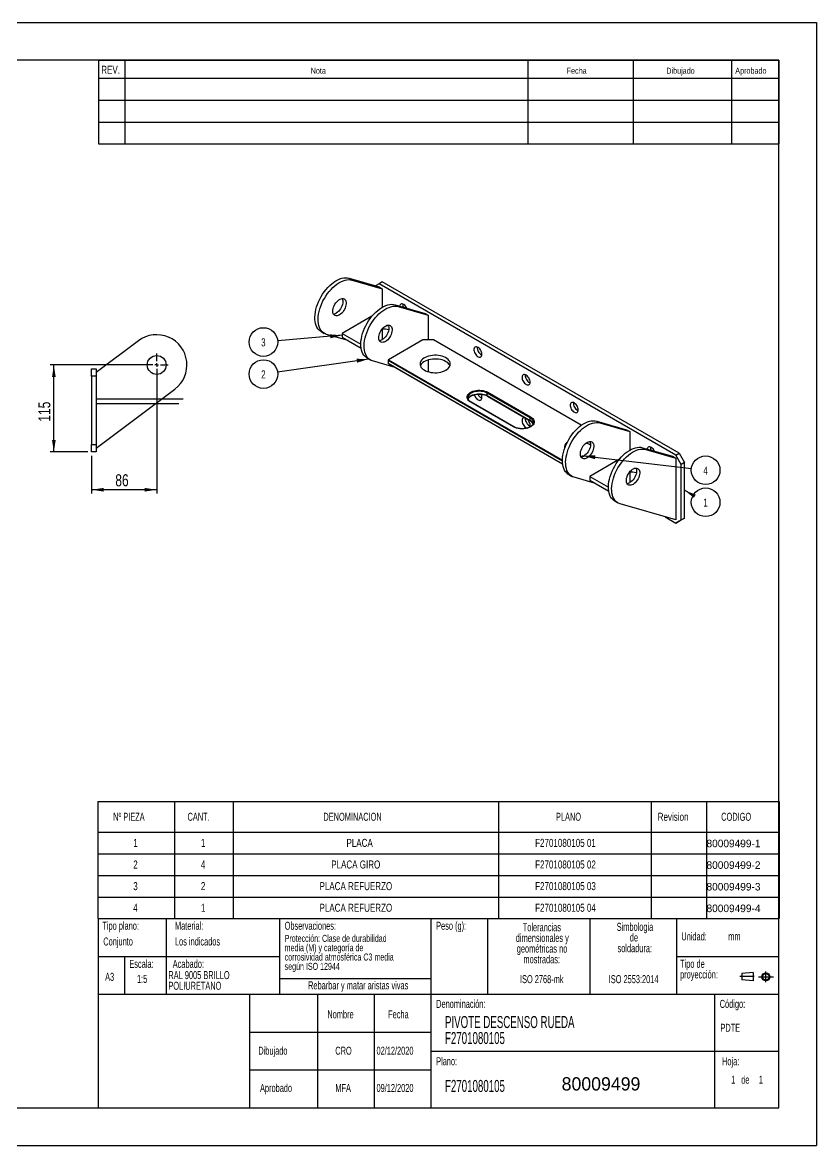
# Model space of a CAD drawing. Extents: x 0 to 420, y 0 to 297.
# Drawn here: x 210 to 420, y 0 to 297 of the extents above; entities that cross this region are included whole.
import ezdxf

# ---------------------------------------------------------------- set-up
doc = ezdxf.new("R2010")
doc.units = 0
doc.linetypes.add('SLD-CENTRADA-TRAZOS-LARGOS', pattern=[19.05, 15.24, -1.27, 1.27, -1.27])
doc.linetypes.add('SLD-CONTINUA', pattern=[0])
doc.layers.get('0').update_dxf_attribs({"linetype": 'CONTINUOUS'})
doc.layers.add('FORMATO', color=7, linetype='SLD-CONTINUA')
doc.layers.add('SLD-0', color=179, linetype='SLD-CONTINUA')
doc.styles.add('SLDTEXTSTYLE0', font='TXT', dxfattribs={"width": 0.605})
doc.styles.add('SLDTEXTSTYLE1', font='TXT', dxfattribs={"width": 0.75})
doc.dimstyles.new('SLDDIMSTYLE0', dxfattribs={"dimtxt": 0.18, "dimasz": 3.175, "dimexe": 0, "dimexo": 0.0625, "dimgap": 0, "dimtad": 0, "dimtih": 1, "dimtoh": 1, "dimdec": 0, "dimrnd": 1e-09, "dimzin": 0, "dimdsep": 46, "dimtxsty": 'Standard', "dimsah": 1, "dimcen": 0.09, "dimadec": 0, "dimazin": 0, "dimtfac": 3.175, "dimtdec": 0, "dimtofl": 0, "dimtmove": 0, "dimatfit": 3, "dimfxl": 1, "dimtolj": 1, "dimtzin": 0, "dimarcsym": 0})
doc.dimstyles.new('SLDDIMSTYLE2', dxfattribs={"dimtxt": 3.175, "dimasz": 3.175, "dimexe": 0, "dimexo": 0.0625, "dimgap": 0.79375, "dimtad": 1, "dimdec": 1, "dimlfac": 5, "dimrnd": 1e-09, "dimzin": 12, "dimdsep": 46, "dimtxsty": 'SLDTEXTSTYLE1', "dimsah": 1, "dimcen": 0.09, "dimadec": 0, "dimazin": 0, "dimtfac": 1, "dimtdec": 1, "dimtofl": 0, "dimtmove": 0, "dimatfit": 3, "dimfxl": 1, "dimtolj": 1, "dimtzin": 12, "dimarcsym": 0})

# ---------------------------------------------------------------- blocks, each defined once
blk = doc.blocks.new('BLOQUE3')
at = {"color": 7, "linetype": 'SLD-CENTRADA-TRAZOS-LARGOS'}
for p, q in [((400.52, 128.85), (400.52, 131.19)), ((397.92, 130.06), (394.8, 130.06)), ((398.88, 130.02), (402.16, 130.02))]:
    blk.add_line(p, q, dxfattribs=at)
at = {"color": 7, "linetype": 'SLD-CONTINUA'}
for p, q in [((397.68, 130.95), (395.23, 130.77)), ((395.23, 130.77), (395.23, 129.34)), ((397.68, 129.16), (395.23, 129.34)), ((397.68, 130.95), (397.68, 129.16))]:
    blk.add_line(p, q, dxfattribs=at)
for radius in [0.892, 0.713]:
    blk.add_circle((400.52, 130.02), radius, dxfattribs=at)
blk = doc.blocks.new('SW_NOTE_0')
at = {"layer": 'SLD-0', "color": 0, "attachment_point": 2, "style": 'SLDTEXTSTYLE0'}
for s, insert, char_height in [('dimensionales y', (7.54, -0.09), 2.1167), ('Tolerancias', (7.41, 2.73), 2.1167), ('geométricas no', (7.46, -2.92), 2.1167), ('mostradas:', (7.38, -5.74), 2.117)]:
    blk.add_mtext(s, dxfattribs=dict(at, insert=insert, char_height=char_height))
blk = doc.blocks.new('SW_NOTE_0_1')
at = {"layer": 'SLD-0', "color": 0, "attachment_point": 1, "style": 'SLDTEXTSTYLE0'}
for s, insert, char_height in [('Tipo de', (0, 2.73), 2.117), ('proyección:', (0, -0.09), 2.1167)]:
    blk.add_mtext(s, dxfattribs=dict(at, insert=insert, char_height=char_height))
blk = doc.blocks.new('SW_NOTE_0_2')
at = {"layer": 'SLD-0', "color": 0, "char_height": 2.117, "attachment_point": 2, "style": 'SLDTEXTSTYLE0'}
for s, insert in [('Simbologia', (7.11, 2.73)), ('de', (6.84, -0.09)), ('soldadura:', (7.06, -2.92))]:
    blk.add_mtext(s, dxfattribs=dict(at, insert=insert))
blk = doc.blocks.new('SW_NOTE_0_4')
at = {"layer": 'SLD-0', "color": 0, "char_height": 2.1167, "attachment_point": 1, "style": 'SLDTEXTSTYLE0'}
for s, insert in [('RAL 9005 BRILLO', (0, 2.73)), ('POLIURETANO', (0, -0.09))]:
    blk.add_mtext(s, dxfattribs=dict(at, insert=insert))
blk = doc.blocks.new('SW_NOTE_0_5')
at = {"layer": 'SLD-0', "color": 0, "char_height": 3.175, "attachment_point": 1, "style": 'SLDTEXTSTYLE0'}
for s, insert in [('PIVOTE DESCENSO RUEDA', (0, 4.09)), ('F2701080105', (0, -0.14))]:
    blk.add_mtext(s, dxfattribs=dict(at, insert=insert))
blk = doc.blocks.new('SW_NOTE_0_6')
at = {"layer": 'SLD-0', "color": 0, "char_height": 1.8521, "attachment_point": 1, "style": 'SLDTEXTSTYLE0'}
for s, insert in [('media (M) y categoría de', (0, -0.08)), ('Protección: Clase de durabilidad', (0, 2.39)), ('corrosividad atmosférica C3 media', (0, -2.55)), ('según ISO 12944', (0, -5.02))]:
    blk.add_mtext(s, dxfattribs=dict(at, insert=insert))
blk = doc.blocks.new('SW_TABLEANNOTATION_0')
at = {"layer": 'FORMATO', "color": 0}
for p, q in [((0, 0), (0, -8.07)), ((0, 0), (20.24, 0)), ((20.24, 0), (20.24, -8.07)), ((20.24, 0), (35.78, 0)), ((35.78, 0), (35.78, -8.07)), ((35.78, 0), (105.9, 0)), ((105.9, 0), (105.9, -8.07)), ((105.9, 0), (146.27, 0)), ((146.27, 0), (146.27, -8.07)), ((146.27, 0), (160.95, 0)), ((160.95, 0), (160.95, -8.07)), ((160.95, 0), (180.16, 0)), ((180.16, 0), (180.16, -8.07)), ((0, -8.07), (20.24, -8.07)), ((0, -8.07), (0, -13.79)), ((20.24, -8.07), (35.78, -8.07)), ((20.24, -8.07), (20.24, -13.79)), ((35.78, -8.07), (105.9, -8.07)), ((35.78, -8.07), (35.78, -13.79)), ((105.9, -8.07), (146.27, -8.07)), ((105.9, -8.07), (105.9, -13.79)), ((146.27, -8.07), (160.95, -8.07)), ((146.27, -8.07), (146.27, -13.79)), ((160.95, -8.07), (180.16, -8.07)), ((160.95, -8.07), (160.95, -13.79)), ((180.16, -8.07), (180.16, -13.79)), ((0, -13.79), (0, -19.52)), ((0, -13.79), (20.24, -13.79)), ((20.24, -13.79), (20.24, -19.52)), ((20.24, -13.79), (35.78, -13.79)), ((35.78, -13.79), (35.78, -19.52)), ((35.78, -13.79), (105.9, -13.79)), ((105.9, -13.79), (105.9, -19.52)), ((105.9, -13.79), (146.27, -13.79)), ((146.27, -13.79), (146.27, -19.52)), ((146.27, -13.79), (160.95, -13.79)), ((160.95, -13.79), (160.95, -19.52)), ((160.95, -13.79), (180.16, -13.79)), ((180.16, -13.79), (180.16, -19.52)), ((0, -19.52), (0, -25.24)), ((0, -19.52), (20.24, -19.52)), ((20.24, -19.52), (20.24, -25.24)), ((20.24, -19.52), (35.78, -19.52)), ((35.78, -19.52), (35.78, -25.24)), ((35.78, -19.52), (105.9, -19.52)), ((105.9, -19.52), (105.9, -25.24)), ((105.9, -19.52), (146.27, -19.52)), ((146.27, -19.52), (146.27, -25.24)), ((146.27, -19.52), (160.95, -19.52)), ((160.95, -19.52), (160.95, -25.24)), ((160.95, -19.52), (180.16, -19.52)), ((180.16, -19.52), (180.16, -25.24)), ((0, -25.24), (0, -30.96)), ((0, -25.24), (20.24, -25.24)), ((20.24, -25.24), (20.24, -30.96)), ((20.24, -25.24), (35.78, -25.24)), ((35.78, -25.24), (35.78, -30.96)), ((35.78, -25.24), (105.9, -25.24)), ((105.9, -25.24), (105.9, -30.96)), ((105.9, -25.24), (146.27, -25.24)), ((146.27, -25.24), (146.27, -30.96)), ((146.27, -25.24), (160.95, -25.24)), ((160.95, -25.24), (160.95, -30.96)), ((160.95, -25.24), (180.16, -25.24)), ((180.16, -25.24), (180.16, -30.96)), ((0, -30.96), (20.24, -30.96)), ((20.24, -30.96), (35.78, -30.96)), ((35.78, -30.96), (105.9, -30.96)), ((105.9, -30.96), (146.27, -30.96)), ((146.27, -30.96), (160.95, -30.96)), ((160.95, -30.96), (180.16, -30.96))]:
    blk.add_line(p, q, dxfattribs=at)
at = {"layer": 'FORMATO', "color": 0, "attachment_point": 1}
for s, insert, char_height, style in [('Nº PIEZA', (4.04, -2.96), 2.117, 'SLDTEXTSTYLE0'), ('CANT.', (23.7, -2.96), 2.117, 'SLDTEXTSTYLE0'), ('DENOMINACION', (59.63, -2.96), 2.1167, 'SLDTEXTSTYLE0'), ('PLANO', (121.14, -2.96), 2.117, 'SLDTEXTSTYLE0'), ('Revision', (148.04, -2.96), 2.117, 'SLDTEXTSTYLE1'), ('CODIGO', (164.83, -2.96), 2.117, 'SLDTEXTSTYLE0'), ('1', (9.34, -9.86), 2.12, 'SLDTEXTSTYLE1'), ('1', (27.23, -9.86), 2.12, 'SLDTEXTSTYLE1'), ('PLACA', (65.73, -9.86), 2.117, 'SLDTEXTSTYLE1'), ('F2701080105 01', (115.62, -9.86), 2.1167, 'SLDTEXTSTYLE1'), ('-', (169.7, -9.86), 2.12, 'SLDTEXTSTYLE1'), ('2', (9.34, -15.58), 2.12, 'SLDTEXTSTYLE1'), ('4', (27.23, -15.58), 2.12, 'SLDTEXTSTYLE1'), ('PLACA GIRO', (61.7, -15.58), 2.117, 'SLDTEXTSTYLE1'), ('F2701080105 02', (115.62, -15.58), 2.1167, 'SLDTEXTSTYLE1'), ('-', (169.7, -15.58), 2.12, 'SLDTEXTSTYLE1'), ('3', (9.34, -21.3), 2.12, 'SLDTEXTSTYLE1'), ('2', (27.23, -21.3), 2.12, 'SLDTEXTSTYLE1'), ('PLACA REFUERZO', (58.6, -21.3), 2.1167, 'SLDTEXTSTYLE1'), ('F2701080105 03', (115.62, -21.3), 2.1167, 'SLDTEXTSTYLE1'), ('-', (169.7, -21.3), 2.12, 'SLDTEXTSTYLE1'), ('4', (9.34, -27.02), 2.12, 'SLDTEXTSTYLE1'), ('1', (27.23, -27.02), 2.12, 'SLDTEXTSTYLE1'), ('PLACA REFUERZO', (58.6, -27.02), 2.1167, 'SLDTEXTSTYLE1'), ('F2701080105 04', (115.62, -27.02), 2.1167, 'SLDTEXTSTYLE1'), ('-', (169.7, -27.02), 2.12, 'SLDTEXTSTYLE1')]:
    blk.add_mtext(s, dxfattribs=dict(at, insert=insert, char_height=char_height, style=style))
blk = doc.blocks.new('_D_8')
at = {"layer": 'FORMATO', "color": 7, "transparency": 16777216}
for p, q in [((245.5, 205.43), (245.5, 172.43)), ((228.3, 182.43), (228.3, 172.43)), ((245.5, 173.43), (228.3, 173.43))]:
    blk.add_line(p, q, dxfattribs=at)
for points in [[(228.3, 173.43), (231.47, 172.94), (231.47, 173.91)], [(245.5, 173.43), (242.32, 173.91), (242.32, 172.94)]]:
    blk.add_solid(points, dxfattribs=at)
at = {"layer": 'FORMATO', "color": 7, "transparency": 16777216, "insert": (234.55, 177.52), "char_height": 3.175, "attachment_point": 1, "style": 'SLDTEXTSTYLE1'}
blk.add_mtext('86', dxfattribs=at)
blk = doc.blocks.new('_D_9')
at = {"layer": 'FORMATO', "color": 7, "transparency": 16777216}
for p, q in [((244.5, 206.43), (217.3, 206.43)), ((218.3, 183.43), (218.3, 206.43)), ((227.3, 183.43), (217.3, 183.43))]:
    blk.add_line(p, q, dxfattribs=at)
for points in [[(218.3, 206.43), (217.81, 203.25), (218.79, 203.25)], [(218.3, 183.43), (218.79, 186.6), (217.81, 186.6)]]:
    blk.add_solid(points, dxfattribs=at)
at = {"layer": 'FORMATO', "color": 7, "transparency": 16777216, "insert": (214.2, 191.41), "char_height": 3.175, "attachment_point": 1, "rotation": 90, "style": 'SLDTEXTSTYLE1'}
blk.add_mtext('115', dxfattribs=at)
blk = doc.blocks.new('SW_CENTERMARKSYMBOL_0')
at = {"layer": 'FORMATO', "color": 0}
for p, q in [((0, 1), (0, 3)), ((-1, 0), (-3, 0)), ((0, 0), (-0.5, 0)), ((0, 0), (0, 0.5)), ((0, 0), (0, -0.5)), ((0, 0), (0.5, 0)), ((1, 0), (3, 0)), ((0, -1), (0, -3))]:
    blk.add_line(p, q, dxfattribs=at)
blk = doc.blocks.new('SW_NOTE_0_7')
at = {"layer": 'FORMATO', "color": 0}
blk.add_circle((3.76, -0.44), 3.79, dxfattribs=at)
at = {"layer": 'FORMATO', "color": 0, "insert": (3.74, 0.54), "char_height": 2.12, "attachment_point": 2, "style": 'SLDTEXTSTYLE1'}
blk.add_mtext('4', dxfattribs=at)
blk = doc.blocks.new('SW_NOTE_0_8')
at = {"layer": 'FORMATO', "color": 0}
blk.add_circle((3.3, -1.86), 3.79, dxfattribs=at)
at = {"layer": 'FORMATO', "color": 0, "insert": (3.28, -0.88), "char_height": 2.12, "attachment_point": 2, "style": 'SLDTEXTSTYLE1'}
blk.add_mtext('1', dxfattribs=at)
blk = doc.blocks.new('SW_NOTE_0_9')
at = {"layer": 'FORMATO', "color": 0}
blk.add_circle((-3.75, -0.54), 3.79, dxfattribs=at)
at = {"layer": 'FORMATO', "color": 0, "insert": (-3.77, 0.44), "char_height": 2.12, "attachment_point": 2, "style": 'SLDTEXTSTYLE1'}
blk.add_mtext('2', dxfattribs=at)
blk = doc.blocks.new('SW_NOTE_0_10')
at = {"layer": 'FORMATO', "color": 0}
blk.add_circle((-3.78, -0.32), 3.79, dxfattribs=at)
at = {"layer": 'FORMATO', "color": 0, "insert": (-3.8, 0.66), "char_height": 2.12, "attachment_point": 2, "style": 'SLDTEXTSTYLE1'}
blk.add_mtext('3', dxfattribs=at)

msp = doc.modelspace()

# ---------------------------------------------------------------- linework, layer by layer
at = {"color": 7, "linetype": 'SLD-CONTINUA'}
for p, q in [((0, 297), (420, 297)), ((420, 297), (420, 0)), ((410, 287), (20, 287)), ((410, 10), (410, 287)), ((296.377, 229.372), (297.225, 228.882)), ((296.377, 229.372), (304.296, 227.085)), ((297.225, 228.882), (305.145, 226.595)), ((304.296, 227.902), (303.354, 227.357)), ((305.145, 228.392), (304.296, 227.902)), ((382.785, 182.591), (304.296, 227.902)), ((304.296, 227.085), (305.145, 226.595)), ((383.634, 183.081), (305.145, 228.392)), ((305.145, 226.595), (305.145, 221.698)), ((308.539, 222.351), (309.387, 221.861)), ((308.539, 222.351), (316.458, 220.064)), ((309.387, 221.861), (317.307, 219.574)), ((316.458, 220.064), (317.307, 219.574)), ((302.403, 219.297), (294.538, 214.757)), ((317.307, 219.574), (317.307, 213.042)), ((288.983, 215.259), (289.831, 214.769)), ((296.095, 212.878), (290.437, 214.512)), ((294.538, 214.757), (299.488, 211.899)), ((294.538, 214.757), (294.538, 213.777)), ((305.145, 215.873), (305.145, 213.125)), ((240.697, 212.825), (229.497, 204.425)), ((294.538, 213.777), (299.564, 210.875)), ((315.893, 213.042), (306.842, 207.817)), ((318.721, 213.042), (315.893, 213.042)), ((357.791, 190.487), (318.721, 213.042)), ((301.145, 208.238), (301.994, 207.748)), ((228.297, 205.425), (229.497, 205.425)), ((228.297, 203.425), (228.297, 205.425)), ((229.497, 205.425), (229.497, 203.425)), ((308.589, 205.761), (302.599, 207.491)), ((306.7, 207.572), (306.7, 206.919)), ((306.742, 206.827), (352.865, 180.201)), ((317.307, 207.745), (317.307, 204.623)), ((229.497, 203.425), (228.297, 203.425)), ((228.297, 203.425), (228.297, 185.425)), ((229.497, 203.425), (229.497, 185.425)), ((229.497, 184.425), (250.297, 200.025)), ((333.075, 199.204), (344.389, 192.673)), ((327.813, 197.76), (327.813, 197.734)), ((339.864, 190.06), (328.55, 196.591)), ((339.964, 190.07), (328.65, 196.601)), ((344.248, 192.428), (332.934, 198.959)), ((332.934, 198.306), (332.934, 198.959)), ((332.934, 198.306), (344.248, 191.775)), ((332.975, 198.214), (344.289, 191.683)), ((344.248, 191.775), (344.248, 192.428)), ((345.126, 191.177), (345.126, 191.203)), ((361.855, 191.573), (362.703, 191.083)), ((361.855, 191.573), (369.774, 189.286)), ((362.703, 191.083), (370.623, 188.796)), ((369.774, 189.286), (370.623, 188.796)), ((370.623, 188.796), (370.623, 183.899)), ((228.297, 185.425), (229.497, 185.425)), ((228.297, 183.425), (228.297, 185.425)), ((229.497, 185.425), (229.497, 183.425)), ((374.017, 184.551), (374.865, 184.062)), ((374.017, 184.551), (381.936, 182.264)), ((229.497, 183.425), (228.297, 183.425)), ((367.881, 181.497), (360.016, 176.957)), ((374.865, 184.062), (382.785, 181.775)), ((381.936, 182.264), (382.785, 181.775)), ((382.785, 182.591), (383.634, 183.081)), ((384.199, 180.142), (382.785, 182.591)), ((382.785, 181.775), (382.785, 165.444)), ((383.634, 183.081), (385.048, 180.631)), ((385.048, 180.631), (384.199, 180.142)), ((384.199, 165.444), (384.199, 180.142)), ((385.048, 165.934), (385.048, 180.631)), ((354.461, 177.459), (355.309, 176.969)), ((361.573, 175.078), (355.915, 176.712)), ((360.016, 176.957), (364.966, 174.099)), ((360.016, 176.957), (360.016, 175.977)), ((360.016, 175.977), (365.042, 173.076)), ((370.623, 178.073), (370.623, 175.325)), ((366.623, 170.438), (367.472, 169.948)), ((382.785, 165.444), (368.077, 169.691)), ((379.955, 166.261), (382.785, 164.627)), ((382.785, 164.627), (384.199, 165.444)), ((383.634, 165.117), (382.785, 164.627)), ((385.048, 165.934), (383.634, 165.117)), ((384.199, 165.444), (385.048, 165.934)), ((230, 60), (410, 60)), ((230, 60), (230, 10)), ((20, 10), (410, 10)), ((7.531, 0), (420, 0))]:
    msp.add_line(p, q, dxfattribs=at)
at = {"color": 8, "linetype": 'SLD-CONTINUA'}
for p, q in [((352.806, 180.956), (306.7, 207.572)), ((306.7, 206.919), (352.855, 180.274)), ((306.842, 207.817), (352.805, 181.283))]:
    msp.add_line(p, q, dxfattribs=at)
for p, q in [((229.497, 197.425), (252.501, 197.425)), ((229.497, 196.225), (251.387, 196.225))]:
    msp.add_line(p, q)
at = {"color": 7, "linetype": 'SLD-CONTINUA', "flags": 128}
for points in [[(288.983, 215.259), (288.793, 215.379), (288.451, 215.661), (288.15, 216.002), (287.892, 216.399), (287.68, 216.849), (287.517, 217.347), (287.403, 217.889), (287.34, 218.469), (287.327, 219.084), (287.366, 219.726), (287.456, 220.391), (287.596, 221.072), (287.784, 221.763), (288.02, 222.458), (288.301, 223.151), (288.624, 223.834), (288.986, 224.503), (289.385, 225.151), (289.816, 225.772), (290.276, 226.361), (290.76, 226.911), (291.265, 227.419), (291.785, 227.88), (292.316, 228.289), (292.853, 228.643), (293.391, 228.938), (293.926, 229.172), (294.451, 229.343), (294.964, 229.449), (295.459, 229.49), (295.931, 229.464), (296.377, 229.372)], [(290.437, 214.512), (290.022, 214.669), (289.642, 214.889), (289.299, 215.171), (288.998, 215.512), (288.74, 215.91), (288.529, 216.359), (288.366, 216.857), (288.252, 217.399), (288.188, 217.98), (288.176, 218.594), (288.215, 219.236), (288.305, 219.901), (288.444, 220.582), (288.633, 221.273), (288.869, 221.968), (289.149, 222.661), (289.472, 223.345), (289.835, 224.013), (290.233, 224.661), (290.665, 225.282), (291.124, 225.871), (291.609, 226.422), (292.113, 226.93), (292.634, 227.39), (293.164, 227.799), (293.701, 228.153), (294.24, 228.448), (294.774, 228.683), (295.3, 228.853), (295.813, 228.96), (296.307, 229), (296.78, 228.974), (297.225, 228.882)], [(293.831, 219.656), (293.532, 219.513), (293.242, 219.432), (292.969, 219.417), (292.72, 219.468), (292.504, 219.582), (292.326, 219.758), (292.191, 219.989), (292.103, 220.27), (292.065, 220.591), (292.078, 220.944), (292.141, 221.319), (292.253, 221.705), (292.41, 222.091), (292.608, 222.465), (292.841, 222.817), (293.103, 223.137), (293.386, 223.416), (293.681, 223.645), (293.981, 223.818), (294.276, 223.93), (294.559, 223.978), (294.821, 223.96), (295.054, 223.877), (295.252, 223.732), (295.409, 223.527), (295.521, 223.271), (295.584, 222.969), (295.597, 222.63), (295.559, 222.265), (295.471, 221.883), (295.336, 221.496), (295.158, 221.115), (294.942, 220.75), (294.693, 220.413), (294.42, 220.112), (294.13, 219.858), (293.831, 219.656)], [(294.582, 223.979), (294.673, 223.761), (294.736, 223.459), (294.749, 223.12), (294.711, 222.755), (294.623, 222.373), (294.488, 221.986), (294.309, 221.604), (294.093, 221.24), (293.845, 220.903), (293.571, 220.602), (293.281, 220.348), (292.982, 220.146)], [(301.145, 208.238), (300.955, 208.358), (300.613, 208.64), (300.312, 208.981), (300.054, 209.378), (299.843, 209.828), (299.679, 210.326), (299.565, 210.868), (299.502, 211.448), (299.49, 212.063), (299.528, 212.705), (299.618, 213.37), (299.758, 214.051), (299.947, 214.742), (300.182, 215.437), (300.463, 216.129), (300.786, 216.813), (301.148, 217.482), (301.547, 218.13), (301.978, 218.751), (302.438, 219.34), (302.923, 219.89), (303.427, 220.398), (303.947, 220.859), (304.478, 221.268), (305.015, 221.622), (305.553, 221.917), (306.088, 222.151), (306.614, 222.322), (307.126, 222.428), (307.621, 222.469), (308.093, 222.443), (308.539, 222.351)], [(302.599, 207.491), (302.184, 207.648), (301.804, 207.868), (301.462, 208.15), (301.16, 208.491), (300.903, 208.888), (300.691, 209.338), (300.528, 209.836), (300.414, 210.378), (300.35, 210.958), (300.338, 211.573), (300.377, 212.215), (300.467, 212.88), (300.607, 213.561), (300.795, 214.252), (301.031, 214.947), (301.311, 215.64), (301.634, 216.323), (301.997, 216.992), (302.396, 217.64), (302.827, 218.261), (303.287, 218.85), (303.771, 219.401), (304.276, 219.909), (304.796, 220.369), (305.327, 220.778), (305.864, 221.132), (306.402, 221.427), (306.936, 221.661), (307.462, 221.832), (307.975, 221.938), (308.47, 221.979), (308.942, 221.953), (309.387, 221.861)], [(311.65, 221.453), (311.646, 221.461), (311.488, 221.744), (311.298, 222.002), (311.085, 222.223), (310.859, 222.397), (310.63, 222.514), (310.409, 222.571), (310.206, 222.564), (310.032, 222.494), (309.893, 222.363), (309.796, 222.178), (309.754, 222)], [(305.993, 212.635), (305.694, 212.492), (305.404, 212.411), (305.131, 212.396), (304.883, 212.447), (304.666, 212.561), (304.488, 212.737), (304.353, 212.968), (304.265, 213.248), (304.227, 213.57), (304.24, 213.923), (304.303, 214.298), (304.415, 214.684), (304.572, 215.069), (304.77, 215.444), (305.003, 215.796), (305.265, 216.116), (305.548, 216.394), (305.843, 216.624), (306.143, 216.797), (306.439, 216.909), (306.721, 216.957), (306.983, 216.939), (307.216, 216.856), (307.415, 216.71), (307.572, 216.506), (307.684, 216.25), (307.747, 215.948), (307.759, 215.609), (307.721, 215.244), (307.634, 214.862), (307.499, 214.475), (307.32, 214.094), (307.104, 213.729), (306.855, 213.392), (306.582, 213.091), (306.292, 212.837), (305.993, 212.635)], [(306.745, 216.958), (306.835, 216.739), (306.898, 216.437), (306.911, 216.099), (306.873, 215.733), (306.785, 215.352), (306.65, 214.965), (306.472, 214.583), (306.255, 214.219), (306.007, 213.882), (305.734, 213.581), (305.443, 213.326), (305.145, 213.125)], [(306.838, 216.728), (306.36, 216.807), (306.205, 216.825)], [(331.52, 209.246), (331.495, 209.524), (331.422, 209.817), (331.304, 210.112), (331.146, 210.396), (330.956, 210.654), (330.743, 210.875), (330.517, 211.049), (330.288, 211.166), (330.067, 211.223), (329.864, 211.216), (329.689, 211.146), (329.55, 211.015), (329.454, 210.83), (329.405, 210.6), (329.405, 210.335), (329.454, 210.048), (329.55, 209.752), (329.689, 209.461), (329.864, 209.189), (330.067, 208.948), (330.288, 208.749), (330.517, 208.603), (330.743, 208.515), (330.956, 208.49), (331.146, 208.529), (331.304, 208.63), (331.422, 208.789), (331.495, 208.997), (331.52, 209.246)], [(330.265, 211.175), (330.253, 211.09), (330.253, 210.825), (330.303, 210.538), (330.399, 210.242), (330.538, 209.951), (330.712, 209.678), (330.915, 209.437), (331.136, 209.239), (331.365, 209.092), (331.502, 209.032)], [(321.974, 205.041), (322.326, 205.273), (322.621, 205.531), (322.854, 205.808), (323.02, 206.101), (323.118, 206.405), (323.145, 206.713), (323.1, 207.02), (322.985, 207.321), (322.801, 207.611), (322.552, 207.884), (322.243, 208.135), (321.878, 208.361), (321.464, 208.556), (321.009, 208.717), (320.52, 208.843), (320.008, 208.929), (319.479, 208.975), (318.945, 208.98), (318.414, 208.944), (317.897, 208.868), (317.401, 208.752), (316.937, 208.599), (316.512, 208.412), (316.134, 208.194), (315.81, 207.949), (315.546, 207.681), (315.345, 207.395), (315.213, 207.096), (315.15, 206.79), (315.159, 206.481), (315.239, 206.176), (315.389, 205.88), (315.606, 205.598), (315.886, 205.336), (316.224, 205.097), (316.614, 204.886), (317.05, 204.707), (317.523, 204.564), (318.024, 204.458), (318.546, 204.391), (319.079, 204.365), (319.612, 204.381), (320.138, 204.437), (320.645, 204.533), (321.126, 204.668), (321.572, 204.838), (321.974, 205.041)], [(323.054, 206.184), (322.985, 206.341), (322.801, 206.631), (322.552, 206.904), (322.243, 207.155), (321.878, 207.381), (321.464, 207.576), (321.009, 207.738), (320.52, 207.863), (320.008, 207.949), (319.479, 207.995), (318.945, 208.001), (318.414, 207.965), (317.897, 207.888), (317.401, 207.772), (316.937, 207.62), (316.512, 207.432), (316.134, 207.214), (315.81, 206.969), (315.546, 206.701), (315.345, 206.415), (315.236, 206.184)], [(344.248, 201.899), (344.223, 202.176), (344.15, 202.47), (344.031, 202.765), (343.874, 203.048), (343.684, 203.306), (343.471, 203.527), (343.244, 203.701), (343.015, 203.819), (342.794, 203.875), (342.592, 203.868), (342.417, 203.798), (342.278, 203.667), (342.182, 203.482), (342.133, 203.252), (342.133, 202.987), (342.182, 202.7), (342.278, 202.404), (342.417, 202.113), (342.592, 201.841), (342.794, 201.6), (343.015, 201.401), (343.244, 201.255), (343.471, 201.167), (343.684, 201.142), (343.874, 201.181), (344.031, 201.282), (344.15, 201.441), (344.223, 201.65), (344.248, 201.899)], [(342.993, 203.827), (342.981, 203.742), (342.981, 203.477), (343.03, 203.19), (343.127, 202.894), (343.266, 202.603), (343.44, 202.331), (343.643, 202.09), (343.864, 201.891), (344.093, 201.745), (344.23, 201.685)], [(328.55, 196.591), (328.238, 196.801), (327.984, 197.035), (327.792, 197.288), (327.668, 197.554), (327.615, 197.829), (327.633, 198.105), (327.722, 198.376), (327.88, 198.636), (328.103, 198.881), (328.387, 199.103), (328.725, 199.298), (329.11, 199.462), (329.533, 199.591), (329.984, 199.682), (330.454, 199.733), (330.932, 199.744), (331.408, 199.713), (331.87, 199.641), (332.308, 199.531), (332.713, 199.384), (333.075, 199.204)], [(329.471, 198.554), (329.55, 198.32), (329.689, 198.029), (329.864, 197.757), (330.067, 197.516), (330.288, 197.318), (330.517, 197.171), (330.743, 197.083), (330.956, 197.058), (331.146, 197.097), (331.304, 197.198), (331.422, 197.357), (331.495, 197.566), (331.52, 197.815)], [(356.976, 194.551), (356.951, 194.829), (356.878, 195.122), (356.759, 195.417), (356.602, 195.7), (356.412, 195.959), (356.199, 196.18), (355.972, 196.353), (355.743, 196.471), (355.522, 196.528), (355.32, 196.521), (355.145, 196.45), (355.006, 196.319), (354.91, 196.135), (354.861, 195.904), (354.861, 195.64), (354.91, 195.353), (355.006, 195.057), (355.145, 194.766), (355.32, 194.493), (355.522, 194.252), (355.743, 194.054), (355.972, 193.907), (356.199, 193.819), (356.412, 193.794), (356.602, 193.833), (356.759, 193.935), (356.878, 194.093), (356.951, 194.302), (356.976, 194.551)], [(355.721, 196.48), (355.709, 196.394), (355.709, 196.129), (355.758, 195.842), (355.855, 195.546), (355.993, 195.255), (356.168, 194.983), (356.371, 194.742), (356.592, 194.544), (356.821, 194.397), (356.958, 194.337)], [(344.389, 192.673), (344.701, 192.463), (344.956, 192.23), (345.147, 191.977), (345.271, 191.71), (345.324, 191.436), (345.306, 191.16), (345.217, 190.888), (345.059, 190.628), (344.836, 190.384), (344.552, 190.161), (344.214, 189.966), (343.829, 189.802), (343.406, 189.673), (342.955, 189.582), (342.485, 189.531), (342.007, 189.52), (341.531, 189.551), (341.069, 189.623), (340.631, 189.733), (340.226, 189.88), (339.864, 190.06)], [(344.248, 190.467), (344.223, 190.745), (344.15, 191.038), (344.031, 191.333), (343.874, 191.617), (343.684, 191.875), (343.471, 192.096), (343.244, 192.269), (343.015, 192.387), (342.794, 192.444), (342.592, 192.437), (342.417, 192.366), (342.278, 192.236), (342.182, 192.051), (342.133, 191.821), (342.133, 191.556), (342.182, 191.269), (342.278, 190.973), (342.417, 190.682), (342.592, 190.409), (342.794, 190.168), (343.015, 189.97), (343.244, 189.823), (343.471, 189.735), (343.519, 189.724)], [(342.993, 192.396), (342.981, 192.31), (342.981, 192.046), (343.03, 191.758), (343.127, 191.462), (343.266, 191.172), (343.44, 190.899), (343.643, 190.658), (343.864, 190.46), (344.093, 190.313), (344.23, 190.253)], [(354.461, 177.459), (354.271, 177.579), (353.929, 177.861), (353.628, 178.203), (353.37, 178.6), (353.159, 179.049), (352.995, 179.547), (352.881, 180.089), (352.818, 180.67), (352.805, 181.284), (352.844, 181.927), (352.934, 182.591), (353.074, 183.272), (353.262, 183.963), (353.498, 184.658), (353.779, 185.351), (354.102, 186.035), (354.464, 186.704), (354.863, 187.351), (355.294, 187.972), (355.754, 188.561), (356.238, 189.112), (356.743, 189.62), (357.263, 190.08), (357.794, 190.489), (358.331, 190.843), (358.869, 191.139), (359.404, 191.373), (359.93, 191.544), (360.442, 191.65), (360.937, 191.69), (361.409, 191.664), (361.855, 191.573)], [(355.915, 176.712), (355.5, 176.869), (355.12, 177.089), (354.777, 177.372), (354.476, 177.713), (354.219, 178.11), (354.007, 178.559), (353.844, 179.057), (353.73, 179.599), (353.666, 180.18), (353.654, 180.794), (353.693, 181.437), (353.783, 182.101), (353.922, 182.782), (354.111, 183.474), (354.347, 184.169), (354.627, 184.861), (354.95, 185.545), (355.313, 186.214), (355.711, 186.862), (356.143, 187.483), (356.603, 188.071), (357.087, 188.622), (357.592, 189.13), (358.112, 189.591), (358.643, 190), (359.18, 190.353), (359.718, 190.649), (360.252, 190.883), (360.778, 191.054), (361.291, 191.16), (361.785, 191.2), (362.258, 191.174), (362.703, 191.083)], [(359.309, 181.856), (359.01, 181.713), (358.72, 181.633), (358.447, 181.618), (358.199, 181.668), (357.982, 181.783), (357.804, 181.958), (357.669, 182.189), (357.581, 182.47), (357.543, 182.791), (357.556, 183.145), (357.619, 183.519), (357.731, 183.905), (357.888, 184.291), (358.086, 184.665), (358.319, 185.017), (358.581, 185.337), (358.864, 185.616), (359.159, 185.845), (359.459, 186.018), (359.755, 186.13), (360.037, 186.178), (360.299, 186.16), (360.532, 186.077), (360.73, 185.932), (360.888, 185.728), (360.999, 185.471), (361.063, 185.169), (361.075, 184.83), (361.037, 184.465), (360.949, 184.083), (360.814, 183.696), (360.636, 183.315), (360.42, 182.95), (360.171, 182.613), (359.898, 182.313), (359.608, 182.058), (359.309, 181.856)], [(360.061, 186.179), (360.151, 185.961), (360.214, 185.659), (360.227, 185.32), (360.189, 184.955), (360.101, 184.573), (359.966, 184.186), (359.788, 183.805), (359.571, 183.44), (359.323, 183.103), (359.049, 182.803), (358.759, 182.548), (358.461, 182.346)], [(366.623, 170.438), (366.434, 170.558), (366.091, 170.84), (365.79, 171.181), (365.532, 171.579), (365.321, 172.028), (365.157, 172.526), (365.043, 173.068), (364.98, 173.649), (364.968, 174.263), (365.007, 174.905), (365.096, 175.57), (365.236, 176.251), (365.425, 176.942), (365.66, 177.637), (365.941, 178.33), (366.264, 179.014), (366.626, 179.682), (367.025, 180.33), (367.456, 180.951), (367.916, 181.54), (368.401, 182.091), (368.905, 182.599), (369.425, 183.059), (369.956, 183.468), (370.493, 183.822), (371.031, 184.117), (371.566, 184.352), (372.092, 184.523), (372.604, 184.629), (373.099, 184.669), (373.571, 184.643), (374.017, 184.551)], [(368.077, 169.691), (367.662, 169.848), (367.282, 170.068), (366.94, 170.35), (366.638, 170.692), (366.381, 171.089), (366.169, 171.538), (366.006, 172.036), (365.892, 172.578), (365.829, 173.159), (365.816, 173.773), (365.855, 174.416), (365.945, 175.08), (366.085, 175.761), (366.273, 176.452), (366.509, 177.147), (366.789, 177.84), (367.112, 178.524), (367.475, 179.193), (367.874, 179.84), (368.305, 180.461), (368.765, 181.05), (369.249, 181.601), (369.754, 182.109), (370.274, 182.569), (370.805, 182.978), (371.342, 183.332), (371.88, 183.628), (372.414, 183.862), (372.94, 184.033), (373.453, 184.139), (373.948, 184.179), (374.42, 184.153), (374.865, 184.062)], [(377.128, 183.653), (377.124, 183.661), (376.966, 183.944), (376.776, 184.202), (376.563, 184.423), (376.337, 184.597), (376.108, 184.715), (375.887, 184.772), (375.684, 184.764), (375.51, 184.694), (375.371, 184.563), (375.275, 184.378), (375.232, 184.201)], [(371.471, 174.835), (371.173, 174.692), (370.882, 174.612), (370.609, 174.597), (370.361, 174.647), (370.144, 174.762), (369.966, 174.937), (369.831, 175.168), (369.743, 175.449), (369.705, 175.77), (369.718, 176.123), (369.781, 176.498), (369.893, 176.884), (370.05, 177.27), (370.248, 177.644), (370.481, 177.996), (370.743, 178.316), (371.026, 178.595), (371.321, 178.824), (371.621, 178.997), (371.917, 179.109), (372.199, 179.157), (372.461, 179.139), (372.695, 179.056), (372.893, 178.911), (373.05, 178.707), (373.162, 178.45), (373.225, 178.148), (373.237, 177.809), (373.199, 177.444), (373.112, 177.062), (372.977, 176.675), (372.798, 176.294), (372.582, 175.929), (372.333, 175.592), (372.06, 175.292), (371.77, 175.037), (371.471, 174.835)], [(372.223, 179.158), (372.313, 178.94), (372.376, 178.638), (372.389, 178.299), (372.351, 177.934), (372.263, 177.552), (372.128, 177.165), (371.95, 176.784), (371.733, 176.419), (371.485, 176.082), (371.212, 175.781), (370.922, 175.527), (370.623, 175.325)], [(372.317, 178.928), (371.838, 179.008), (371.684, 179.026)]]:
    msp.add_lwpolyline(points, dxfattribs=at)
at = {"color": 8, "linetype": 'SLD-CONTINUA', "flags": 128}
for points in [[(332.934, 198.959), (332.576, 199.136), (332.175, 199.278), (331.74, 199.382), (331.282, 199.445), (330.813, 199.466), (330.343, 199.445), (329.886, 199.382), (329.451, 199.278), (329.049, 199.136), (328.691, 198.959), (328.386, 198.752), (328.14, 198.521), (327.96, 198.27), (327.85, 198.005), (327.813, 197.76)], [(327.865, 197.403), (327.96, 197.616), (328.14, 197.867), (328.386, 198.099), (328.691, 198.306), (329.049, 198.482), (329.451, 198.624), (329.886, 198.728), (330.343, 198.792), (330.813, 198.813), (331.282, 198.792), (331.74, 198.728), (332.175, 198.624), (332.576, 198.482), (332.934, 198.306)]]:
    msp.add_lwpolyline(points, dxfattribs=at)
at = {"color": 7, "linetype": 'SLD-CONTINUA'}
msp.add_circle((245.497, 206.425), 2.5, dxfattribs=at)
for centre, radius, start, end in [((292.13, 221.517), 1.614, 273.58204, 301.86908), ((312.241, 222.293), 1.65, 171.9733, 199.93729), ((245.497, 206.425), 8, 306.8699, 126.8699), ((305.501, 209.153), 6.73, 78.23083, 93.78299), ((304.292, 214.496), 1.614, 273.58204, 301.86908), ((307.007, 207.558), 0.307, 122.60539, 177.39452), ((306.797, 206.908), 0.0975, 173.31144, 235.37612), ((333.241, 198.945), 0.307, 122.60547, 177.39444), ((332.357, 199.48), 2.064, 201.8499, 245.52825), ((329.387, 197.743), 2.134, 1.92388, 26.94188), ((343.351, 190.422), 0.898, 328.22293, 2.87087), ((344.555, 192.414), 0.307, 122.60547, 177.39444), ((354.971, 184.611), 1.63, 123.60692, 191.01938), ((357.843, 181.203), 4.691, 59.51358, 75.47464), ((377.719, 184.493), 1.65, 171.9733, 199.93729), ((357.347, 188.97), 6.648, 272.33342, 281.02421), ((357.608, 183.717), 1.614, 273.58204, 301.86908), ((369.77, 176.696), 1.614, 273.58204, 301.86908), ((370.979, 171.353), 6.73, 78.23083, 93.78299)]:
    msp.add_arc(centre, radius, start, end, dxfattribs=at)
at = {"color": 8, "linetype": 'SLD-CONTINUA'}
for centre, radius, start, end in [((328.609, 196.51), 0.101, 65.69267, 125.61747), ((333.031, 198.294), 0.0975, 173.31141, 235.37684), ((344.348, 191.765), 0.101, 174.42787, 233.75685), ((343.604, 191.038), 1.532, 6.18741, 65.13273), ((343.471, 190.232), 1.727, 22.25434, 63.27469), ((339.922, 189.978), 0.101, 65.7637, 125.61151)]:
    msp.add_arc(centre, radius, start, end, dxfattribs=at)
at = {"color": 7, "linetype": 'SLD-CONTINUA'}
for points, knots in [([(328.65, 196.601), (328.599, 196.632), (328.452, 196.721), (328.244, 196.883), (328.05, 197.09), (327.91, 197.305), (327.833, 197.525), (327.802, 197.676), (327.814, 197.754), (327.814, 197.757)], [0, 0, 0, 0, 0.0929595, 0.2703914, 0.4477664, 0.6258695, 0.8065334, 0.992375, 1, 1, 1, 1]), ([(327.882, 197.408), (327.901, 197.458), (327.948, 197.584), (328.095, 197.78), (328.308, 197.988), (328.575, 198.178), (328.887, 198.345), (329.24, 198.486), (329.627, 198.598), (330.039, 198.678), (330.469, 198.723), (330.906, 198.734), (331.34, 198.708), (331.764, 198.648), (332.167, 198.554), (332.54, 198.429), (332.805, 198.31), (332.941, 198.234), (332.975, 198.214)], [0, 0, 0, 0, 0.0462824, 0.1149582, 0.1819488, 0.2481977, 0.3142599, 0.3803309, 0.4465171, 0.5128358, 0.579261, 0.6457504, 0.7122554, 0.7787138, 0.8450696, 0.9112733, 0.9772839, 1, 1, 1, 1]), ([(345.125, 191.181), (345.118, 191.106), (345.104, 190.955), (345.004, 190.727), (344.846, 190.504), (344.631, 190.296), (344.365, 190.107), (344.052, 189.94), (343.699, 189.798), (343.312, 189.686), (342.9, 189.607), (342.47, 189.561), (342.034, 189.551), (341.599, 189.576), (341.175, 189.636), (340.772, 189.73), (340.399, 189.855), (340.134, 189.974), (339.998, 190.051), (339.964, 190.07)], [0, 0, 0, 0, 0.0624318, 0.1273315, 0.190171, 0.2514686, 0.3120876, 0.3725357, 0.4329917, 0.4935534, 0.5542361, 0.6150164, 0.6758553, 0.7367086, 0.7975192, 0.8582359, 0.9188135, 0.9792144, 1, 1, 1, 1]), ([(344.289, 191.683), (344.34, 191.652), (344.487, 191.563), (344.695, 191.401), (344.888, 191.195), (345.009, 191.018), (345.045, 190.911), (345.057, 190.877)], [0, 0, 0, 0, 0.1306895, 0.3801367, 0.6295039, 0.8798945, 1, 1, 1, 1])]:
    msp.add_open_spline(points, degree=3, knots=knots, dxfattribs=at)
at = {"layer": 'FORMATO'}
for p, q in [((230.091, 287), (410, 287)), ((230.091, 287), (230.091, 264.866)), ((237.034, 287), (237.034, 264.866)), ((343.657, 287), (343.657, 264.866)), ((371.462, 287), (371.462, 264.866)), ((397.513, 287), (397.513, 264.866)), ((410, 287), (410, 264.866)), ((230.091, 282.266), (410, 282.266)), ((230.091, 276.466), (410, 276.466)), ((230.091, 270.666), (410, 270.666)), ((230.091, 264.866), (410, 264.866))]:
    msp.add_line(p, q, dxfattribs=at)
at = {"layer": 'FORMATO', "color": 7}
msp.add_line((387.376, 171.972), (385.048, 173.283), dxfattribs=at)
msp.add_solid([(385.048, 173.283), (387.575, 171.299), (388.054, 172.15)], dxfattribs=at)
at = {"layer": 'SLD-0'}
for p, q in [((248, 60), (248, 40)), ((278, 60), (278, 40)), ((318, 60), (318, 40)), ((333, 60), (333, 40)), ((360.082, 60), (360.082, 40)), ((383, 60), (383, 40)), ((230, 50), (248, 50)), ((237, 50), (237, 40)), ((248, 50), (278, 50)), ((383, 50), (410, 50)), ((278, 44.158), (318, 44.158)), ((230, 40), (410, 40)), ((270, 40), (270, 10)), ((288, 40), (288, 10)), ((303, 40), (303, 10)), ((318, 40), (318, 10)), ((393, 40), (393, 10)), ((270, 30), (318, 30)), ((318, 25), (393, 25)), ((393, 25), (410, 25)), ((270, 20), (318, 20))]:
    msp.add_line(p, q, dxfattribs=at)

# ---------------------------------------------------------------- block references
at = {"color": 7, "linetype": 'Continuous', "xscale": 1.2, "yscale": 1.2, "zscale": 1.2}
msp.add_blockref('BLOQUE3', (-74.011, -111.408), dxfattribs=at)
at = {"layer": 'FORMATO', "color": 7}
for name, p in [('SW_NOTE_0_10', (277.505, 212.809)), ('SW_CENTERMARKSYMBOL_0', (245.497, 206.425)), ('SW_NOTE_0_9', (277.481, 204.547)), ('SW_NOTE_0_7', (386.914, 179.03)), ('SW_NOTE_0_8', (387.376, 171.972))]:
    msp.add_blockref(name, p, dxfattribs=at)
at = {"layer": 'FORMATO'}
msp.add_blockref('SW_TABLEANNOTATION_0', (229.957, 90.961), dxfattribs=at)
at = {"layer": 'SLD-0'}
for name, p in [('SW_NOTE_0', (339.945, 56.056)), ('SW_NOTE_0_2', (364.873, 56.166)), ('SW_NOTE_0_6', (279.339, 53.33)), ('SW_NOTE_0_1', (383.914, 46.391)), ('SW_NOTE_0_4', (248.595, 43.399)), ('SW_NOTE_0_5', (321.739, 30.157))]:
    msp.add_blockref(name, p, dxfattribs=at)

# ---------------------------------------------------------------- texts
at = {"attachment_point": 1}
for s, width, insert, char_height in [('80009499-1', 24.78208, (390.905, 80.888), 2), ('80009499-2', 22.27443, (390.905, 75.167), 2), ('80009499', 63.1728, (352.591, 18.059), 3.5)]:
    msp.add_mtext_dynamic_manual_height_columns(s, width=width, gutter_width=14.111, heights=[0], dxfattribs=dict(at, insert=insert, char_height=char_height))
at = {"char_height": 2, "width": 17.15, "attachment_point": 1}
for s, insert in [('80009499-3', (390.905, 69.446)), ('80009499-4', (390.905, 63.725))]:
    msp.add_mtext(s, dxfattribs=dict(at, insert=insert))
at = {"layer": 'FORMATO', "attachment_point": 1, "style": 'SLDTEXTSTYLE1'}
for s, insert, char_height in [('REV.', (230.836, 285.552), 2.1167), ('Nota', (286.224, 285.026), 1.5875), ('Fecha', (353.926, 285.026), 1.5875), ('Dibujado', (380.261, 285.026), 1.5875), ('Aprobado', (398.51, 285.026), 1.5875)]:
    msp.add_mtext(s, dxfattribs=dict(at, insert=insert, char_height=char_height))
at = {"layer": 'SLD-0', "style": 'SLDTEXTSTYLE0'}
for s, insert, char_height, attachment_point in [('Tipo plano:', (231.129, 59.181), 2.11667, 1), ('Material:', (250.33, 59.181), 2.1167, 1), ('Observaciones:', (279.339, 59.181), 2.11667, 1), ('Peso (g):', (319.403, 59.181), 2.1167, 1), ('Unidad:', (384.246, 56.371), 2.1167, 1), ('Conjunto', (231.377, 55.019), 2.1167, 1), ('Los indicados', (250.33, 55.019), 2.11667, 1), ('mm', (396.662, 56.371), 2.1167, 1), ('Escala:', (238.263, 49.101), 2.1167, 1), ('Acabado:', (249.738, 49.101), 2.1167, 1), ('A3', (231.859, 45.674), 2.1167, 1), ('1:5', (240.29, 45.135), 2.1167, 1), ('ISO 2768-mk', (347.337, 45.06), 2.11667, 2), ('ISO 2553:2014', (371.625, 45.06), 2.11667, 2), ('Rebarbar y matar aristas vivas', (298.785, 43.424), 2.11667, 2), ('Denominación:', (319.403, 38.514), 2.11667, 1), ('Código:', (394.398, 38.514), 2.1167, 1), ('Nombre', (290.638, 35.755), 2.1167, 1), ('Fecha', (306.708, 35.755), 2.1167, 1), ('PDTE', (394.586, 32.193), 2.1167, 1), ('Dibujado', (272.373, 26.14), 2.1167, 1), ('CRO', (292.735, 26.14), 2.1167, 1), ('02/12/2020', (303.629, 26.14), 2.1167, 1), ('Plano:', (319.403, 23.338), 2.1167, 1), ('Hoja:', (395.014, 23.338), 2.1167, 1), ('1', (397.413, 18.475), 2.117, 1), ('1', (397.413, 18.475), 2.117, 1), ('de', (400.078, 18.475), 2.1167, 1), ('de', (400.078, 18.475), 2.1167, 1), ('1', (404.731, 18.475), 2.117, 1), ('1', (404.731, 18.475), 2.117, 1), ('Aprobado', (272.825, 16.282), 2.1167, 1), ('MFA', (292.735, 16.282), 2.1167, 1), ('09/12/2020', (303.629, 16.282), 2.1167, 1), ('F2701080105', (321.739, 17.347), 3.175, 1)]:
    msp.add_mtext(s, dxfattribs=dict(at, insert=insert, char_height=char_height, attachment_point=attachment_point))

# ---------------------------------------------------------------- dimensions: what is measured, and where the dimension line sits
at = {"layer": 'FORMATO', "color": 7}
dim = msp.add_linear_dim(base=(218.297, 206.425), p1=(228.297, 183.425), p2=(245.497, 206.425), angle=90, dimstyle='SLDDIMSTYLE2', dxfattribs=at)
dim.commit()
dim.dimension.update_dxf_attribs({"geometry": '_D_9', "text_midpoint": (218.297, 194.925), "dimtype": 160})
dim = msp.add_linear_dim(base=(228.297, 173.425), p1=(245.497, 206.425), p2=(228.297, 183.425), dimstyle='SLDDIMSTYLE2', dxfattribs=at)
dim.commit()
dim.dimension.update_dxf_attribs({"geometry": '_D_8', "text_midpoint": (236.897, 173.425), "dimtype": 160})

# ---------------------------------------------------------------- leaders
for points in [[(294.538, 214.267), (277.505, 212.809)], [(301.569, 207.993), (277.481, 204.547)], [(358.333, 182.396), (386.914, 179.03)]]:
    msp.add_leader(points, dimstyle='SLDDIMSTYLE0', dxfattribs=at)

doc.saveas('drawing.dxf')
